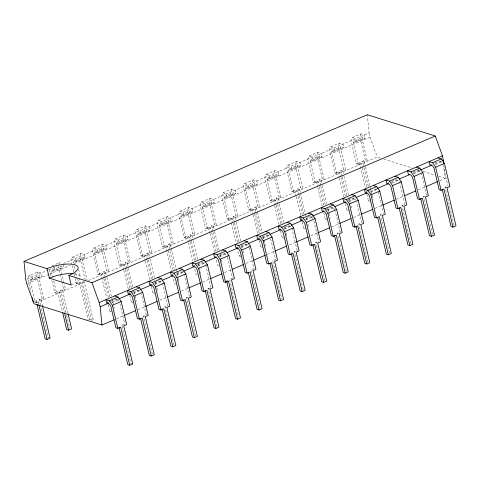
<?xml version="1.0" encoding="UTF-8"?>
<svg xmlns="http://www.w3.org/2000/svg" width="480" height="480" viewBox="0 0 480 480"><rect width="100%" height="100%" fill="white"/><g stroke="black" fill="none" stroke-linecap="round" stroke-linejoin="round"><path stroke-width="0.36" stroke-dasharray="2.4 1.8" d="M38.73 304.17L38.052 301.296L35.148 302.538L30.042 280.914L30.678 279.354L33.252 280.158L42.078 276.39L41.274 273L37.848 271.926L29.028 275.694L27.75 278.826L30.99 292.542M37.848 271.926L36.57 275.052L42.03 298.158L43.974 298.77L38.862 277.146L39.504 275.586L42.078 276.39M53.118 278.196L51.588 271.71L52.224 270.15L61.05 266.376L63.624 267.18L62.82 263.79M58.884 263.97L59.394 262.722L61.452 263.364M63.984 283.074L60.408 267.942L61.05 266.376M85.194 257.964L82.62 257.16L81.984 258.726L73.158 262.494L73.8 260.928L76.374 261.732L85.194 257.964L84.396 254.574L80.97 253.506L72.15 257.274L70.866 260.4L71.892 264.732M80.97 253.506L79.692 256.632L85.152 279.738M99.816 274.908L94.704 253.29L95.346 251.724L97.92 252.528L106.74 248.76L105.942 245.37L102.516 244.296L93.696 248.064L92.412 251.196L97.878 274.302L99.816 274.908L102.72 273.666L103.74 277.98M102.516 244.296L101.238 247.428L106.698 270.534L108.642 271.14L103.53 249.516L104.166 247.956L106.74 248.76M121.362 265.704L116.25 244.08L116.892 242.52L119.466 243.324L128.286 239.556L127.488 236.166L124.062 235.092L115.242 238.86L113.958 241.992L119.424 265.098L121.362 265.704L124.266 264.462L125.286 268.776M124.062 235.092L122.784 238.218L128.244 261.324L130.182 261.936L125.076 240.312L125.712 238.746L128.286 239.556M142.908 256.494L137.796 234.876L138.438 233.31L141.012 234.12L149.832 230.346L149.034 226.956L145.608 225.888L136.788 229.656L135.504 232.782L140.97 255.888L142.908 256.494L145.812 255.258L146.832 259.572M145.608 225.888L144.33 229.014L149.79 252.12L151.728 252.726L146.622 231.108L147.258 229.542L149.832 230.346M164.454 247.29L159.342 225.672L159.984 224.106L162.558 224.91L171.378 221.142L170.58 217.752L167.154 216.684L158.334 220.452L157.05 223.578L162.516 246.684L164.454 247.29L167.358 246.054L168.378 250.362M167.154 216.684L165.876 219.81L171.336 242.916L173.274 243.522L168.168 221.904L168.804 220.338L171.378 221.142M186 238.086L180.888 216.468L181.53 214.902L184.104 215.706L192.924 211.938L192.126 208.548L188.7 207.474L179.88 211.242L178.596 214.374L184.062 237.48L186 238.086L188.904 236.844L189.924 241.158M188.7 207.474L187.422 210.606L192.882 233.712L194.82 234.318L189.714 212.694L190.35 211.134L192.924 211.938M207.546 228.882L202.434 207.258L203.076 205.698L205.65 206.502L214.47 202.734L213.672 199.338L210.246 198.27L201.426 202.038L200.142 205.164L205.608 228.276L207.546 228.882L210.45 227.64L211.47 231.954M210.246 198.27L208.968 201.396L214.428 224.502L216.366 225.114L211.26 203.49L211.896 201.924L214.47 202.734M229.092 219.672L223.98 198.054L224.622 196.488L227.196 197.298L236.016 193.524L235.218 190.134L231.792 189.066L222.972 192.834L221.688 195.96L227.154 219.066L229.092 219.672L231.996 218.436L233.01 222.75M231.792 189.066L230.508 192.192L235.974 215.298L237.912 215.904L232.806 194.286L233.442 192.72L236.016 193.524M250.638 210.468L245.526 188.85L246.168 187.284L248.742 188.088L257.562 184.32L256.764 180.93L253.338 179.856L244.518 183.63L243.234 186.756L248.7 209.862L250.638 210.468L253.542 209.232L254.556 213.54M253.338 179.856L252.054 182.988L257.52 206.094L259.458 206.7L254.352 185.082L254.988 183.516L257.562 184.32M272.184 201.264L267.072 179.646L267.714 178.08L270.288 178.884L279.108 175.116L278.31 171.726L274.884 170.652L266.064 174.42L264.78 177.552L270.24 200.658L272.184 201.264L275.088 200.022L276.102 204.336M274.884 170.652L273.6 173.784L279.066 196.89L281.004 197.496L275.898 175.872L276.534 174.312L279.108 175.116M293.76 192.048L288.648 170.424L289.29 168.864L291.864 169.668L300.684 165.9L299.88 162.504L296.46 161.436L287.634 165.204L286.356 168.33L291.816 191.436L293.76 192.048L296.658 190.806L297.342 193.68M296.46 161.436L295.176 164.562L300.642 187.668L302.58 188.274L297.468 166.656L298.11 165.09L300.684 165.9M315.306 182.838L310.194 161.22L310.836 159.654L313.41 160.458L322.23 156.69L321.426 153.3L318.006 152.232L309.18 156L307.902 159.126L313.362 182.232L315.306 182.838L318.204 181.602L319.224 185.916M318.006 152.232L316.722 155.358L322.188 178.464L324.126 179.07L319.014 157.452L319.656 155.886L322.23 156.69M336.852 173.634L331.74 152.016L332.382 150.45L334.956 151.254L343.776 147.486L342.972 144.096L339.552 143.022L330.726 146.796L329.448 149.922L334.908 173.028L336.852 173.634L339.75 172.398L340.77 176.706M339.552 143.022L338.268 146.154L343.734 169.26L345.672 169.866L340.56 148.242L341.202 146.682L343.776 147.486M358.398 164.43L353.286 142.806L353.928 141.246L356.502 142.05L365.322 138.282L364.518 134.892L361.098 133.818L352.272 137.586L350.994 140.718L356.454 163.824L358.398 164.43L361.296 163.188L362.316 167.502M361.098 133.818L359.814 136.944L365.28 160.05L367.218 160.662L362.106 139.038L362.748 137.478L365.322 138.282M51.93 265.908L59.394 262.722M27.114 279.048L47.97 270.138M48.642 269.85L56.76 266.43M63.492 263.508L369.072 132.948L367.296 114.75M30.678 279.354L39.504 275.586M73.8 260.928L82.62 257.16M95.346 251.724L104.166 247.956M116.892 242.52L125.712 238.746M138.438 233.31L147.258 229.542M159.984 224.106L168.804 220.338M181.53 214.902L190.35 211.134M203.076 205.698L211.896 201.924M224.622 196.488L233.442 192.72M246.168 187.284L254.988 183.516M267.714 178.08L276.534 174.312M289.29 168.864L298.11 165.09M310.836 159.654L319.656 155.886M332.382 150.45L341.202 146.682M353.928 141.246L362.748 137.478M30.042 280.914L38.862 277.146M51.588 271.71L60.408 267.942M94.704 253.29L103.53 249.516M116.25 244.08L125.076 240.312M137.796 234.876L146.622 231.108M159.342 225.672L168.168 221.904M180.888 216.468L189.714 212.694M202.434 207.258L211.26 203.49M223.98 198.054L232.806 194.286M245.526 188.85L254.352 185.082M267.072 179.646L275.898 175.872M288.648 170.424L297.468 166.656M310.194 161.22L319.014 157.452M331.74 152.016L340.56 148.242M353.286 142.806L362.106 139.038M52.224 270.15L54.798 270.954L63.624 267.18M27.468 283.572L48.84 274.44M49.53 274.146L70.212 265.314M74.346 263.544L370.074 137.19L369.072 132.948M34.368 301.434L36.108 300.69L38.052 301.296M40.488 305.148L39.132 299.4L42.03 298.158M51.852 280.452L54.756 292.722L57.654 291.486L59.598 292.092L64.356 312.222M65.946 312.48L60.678 290.196L63.576 288.954L65.52 289.56L64.158 283.794M75.138 278.454L76.332 283.506L79.23 282.264L81.174 282.876L90.006 320.256M97.878 274.302L100.776 273.06L102.72 273.666M105.156 277.524L103.794 271.77L106.698 270.534M119.424 265.098L122.322 263.856L124.266 264.462M126.702 268.314L125.34 262.566L128.244 261.324M140.97 255.888L143.868 254.652L145.812 255.258M148.248 259.11L146.886 253.362L149.79 252.12M162.516 246.684L165.414 245.442L167.358 246.054M174.384 269.316L168.432 244.152L171.336 242.916M184.062 237.48L186.96 236.238L188.904 236.844M191.34 240.702L189.978 234.948L192.882 233.712M205.608 228.276L208.506 227.034L210.45 227.64M212.886 231.492L211.524 225.744L214.428 224.502M227.154 219.066L230.052 217.83L231.996 218.436M234.432 222.288L233.07 216.54L235.974 215.298M248.7 209.862L251.598 208.62L253.542 209.232M255.636 211.644L254.616 207.33L257.52 206.094M270.24 200.658L273.144 199.416L275.088 200.022M277.524 203.88L276.162 198.126L279.066 196.89M291.816 191.436L294.72 190.2L296.658 190.806M299.1 194.658L297.738 188.91L300.642 187.668M313.362 182.232L316.266 180.996L318.204 181.602M320.646 185.454L319.284 179.706L322.188 178.464M334.908 173.028L337.812 171.786L339.75 172.398M342.192 176.25L340.83 170.496L343.734 169.26M356.454 163.824L359.358 162.582L361.296 163.188M368.322 186.45L362.376 161.292L365.28 160.05M39.132 299.4L41.07 300.006L43.974 298.77M54.756 292.722L56.694 293.334L59.598 292.092M60.678 290.196L62.616 290.802L65.52 289.56M76.332 283.506L78.27 284.112L81.174 282.876M103.794 271.77L105.738 272.376L108.642 271.14M125.34 262.566L127.284 263.172L130.182 261.936M146.886 253.362L148.83 253.968L151.728 252.726M168.432 244.152L170.376 244.764L173.274 243.522M189.978 234.948L191.922 235.554L194.82 234.318M211.524 225.744L213.468 226.35L216.366 225.114M233.07 216.54L235.014 217.146L237.912 215.904M254.616 207.33L256.56 207.942L259.458 206.7M276.162 198.126L278.106 198.732L281.004 197.496M297.738 188.91L299.682 189.516L302.58 188.274M319.284 179.706L321.228 180.312L324.126 179.07M340.83 170.496L342.774 171.102L345.672 169.866M362.376 161.292L364.32 161.898L367.218 160.662M36.078 302.886L85.02 281.976M88.47 280.5L377.304 157.092L380.88 158.214M106.662 303.114L115.482 299.346L118.056 300.15L118.824 301.272M128.208 293.91L136.35 290.43M154.5 282.672L157.218 281.514M171.3 275.496L173.334 274.626M176.73 273.18L180.12 271.728L182.694 272.532L184.236 274.782M192.876 266.28L194.91 265.41M197.622 264.252L201.018 262.8M214.416 257.076L216.456 256.206M219.846 254.754L223.242 253.308L225.816 254.112L227.358 256.356M235.962 247.866L238.002 247.002M241.392 245.55L244.788 244.098L247.362 244.902L248.904 247.152M257.508 238.662L259.548 237.792M262.26 236.634L265.656 235.182M284.484 227.136L287.88 225.69L290.454 226.494L291.222 227.616M300.6 220.254L303.318 219.09M307.386 217.35L309.426 216.486L312 217.29L313.536 219.534M322.146 211.044L330.972 207.276L333.546 208.08L335.082 210.33M347.766 200.1L352.518 198.072L355.092 198.876L355.86 199.998M365.238 192.636L370.668 190.314M386.784 183.432L388.824 182.562M391.536 181.398L394.932 179.952M413.112 172.182L417.18 170.442L419.754 171.246L420.528 172.368M429.906 165.006L431.94 164.136M434.658 162.978L436.692 162.108M111.906 301.818L118.11 299.166M133.278 292.686L139.482 290.034M154.644 283.554L161.538 280.614M176.706 274.134L182.91 271.482M197.388 265.296L204.282 262.35M218.754 256.164L226.338 252.924M240.816 246.738L247.02 244.092M262.182 237.612L269.076 234.666M283.554 228.48L290.448 225.534M305.616 219.054L311.82 216.402M326.982 209.922L333.876 206.982M348.354 200.796L355.248 197.85M370.41 191.37L376.614 188.718M391.092 182.532L398.676 179.292M413.154 173.112L420.042 170.166M435.21 163.686L441.414 161.034M111.948 302.76L118.056 300.15M133.494 293.556L139.602 290.946L140.37 292.068M155.04 284.346L161.148 281.742L162.69 283.986M176.586 275.142L182.694 272.532M198.162 265.926L204.27 263.316L205.812 265.56M219.708 256.722L225.816 254.112M241.254 247.512L247.362 244.902M262.8 238.308L268.908 235.698L269.676 236.82M284.346 229.104L290.454 226.494M305.892 219.9L312 217.29M327.438 210.69L333.546 208.08M348.984 201.486L355.092 198.876M370.53 192.282L376.638 189.672L377.406 190.794M392.076 183.078L398.184 180.468L399.72 182.712M413.646 173.856L419.754 171.246M435.192 164.652L441.3 162.042L442.074 163.164M89.442 319.848L91.254 319.074L93.198 319.68L84.192 281.586L82.248 280.974L91.254 319.074M108.252 304.692L109.782 311.16L110.988 310.644M129.798 295.482L131.328 301.956L133.746 300.924M151.344 286.278L152.874 292.746L154.08 292.23M237.018 247.302L239.058 255.924L240.264 255.408M259.074 240.252L260.604 246.72L263.022 245.688M280.62 231.048L282.15 237.516L283.356 237M302.196 221.826L303.726 228.294L304.932 227.778M323.742 212.622L325.272 219.09L327.684 218.058M345.288 203.418L346.818 209.886L348.024 209.37M366.834 194.208L368.364 200.682L370.776 199.65M91.386 320.454L93.198 319.68M116.442 318.834L123.336 315.888M137.808 309.702L144.702 306.762M159.87 300.282L166.764 297.336M181.242 291.15L188.13 288.204M202.608 282.018L209.502 279.072M224.67 272.592L230.874 269.946M246.036 263.466L252.93 260.52M267.408 254.334L274.302 251.388M289.464 244.908L295.668 242.256M310.836 235.776L317.73 232.836M331.518 226.944L339.102 223.704M353.574 217.518L360.468 214.572M374.946 208.386L382.53 205.146M396.318 199.26L403.896 196.02M418.374 189.834L425.268 186.888M439.746 180.702L445.26 178.344L444.12 166.698M132.756 363.96L130.812 363.354L121.806 325.254L124.71 324.018L119.94 303.84M152.358 354.15L143.352 316.05L146.256 314.814L141.312 293.91M173.904 344.94L164.898 306.846L167.802 305.604L162.858 284.706M195.45 335.736L186.444 297.642L189.348 296.4L184.404 275.502M217.026 326.52L208.02 288.42L210.918 287.184L205.98 266.28M303.21 289.698L294.204 251.598L297.102 250.362L291.996 228.738M324.756 280.494L315.75 242.394L318.072 241.404M346.302 271.284L337.296 233.19L340.194 231.948L335.256 211.05M367.848 262.08L358.842 223.98L361.74 222.744L356.802 201.846M389.394 252.876L380.388 214.776L382.71 213.786M410.94 243.672L401.934 205.572L404.832 204.33L399.894 183.432M432.51 234.45L423.504 196.356L426.408 195.114L421.296 173.496M454.056 225.246L445.05 187.146L447.372 186.156M439.374 161.436L441.3 162.042M352.272 137.586L355.698 138.66L356.502 142.05M383.742 159.108L412.356 168.054M418.08 169.848L420.222 170.514M423.084 171.414L434.532 174.99M438.822 176.334L445.26 178.344M330.726 146.796L334.152 147.864L334.956 151.254M445.05 187.146L446.994 187.758M395.61 179.658L398.184 180.468M309.18 156L312.606 157.068L313.41 160.458M423.504 196.356L424.8 196.758M374.706 189.066L376.638 189.672M287.634 165.204L291.06 166.278L291.864 169.668M401.934 205.572L403.224 205.974M368.364 200.682L370.302 201.288M266.064 174.42L269.484 175.494L270.288 178.884M380.388 214.776L381.678 215.184M346.818 209.886L348.756 210.492M244.518 183.63L247.938 184.698L248.742 188.088M358.842 223.98L360.78 224.592M325.272 219.09L327.21 219.696M222.972 192.834L226.392 193.902L227.196 197.298M337.296 233.19L338.586 233.592M303.726 228.294L305.664 228.906M201.426 202.038L204.846 203.112L205.65 206.502M315.75 242.394L317.04 242.796M282.15 237.516L284.094 238.122M266.334 234.894L268.908 235.698M179.88 211.242L183.3 212.316L184.104 215.706M294.204 251.598L295.5 252.006M291.186 252.888L292.476 253.296M260.604 246.72L262.548 247.326M158.334 220.452L161.754 221.52L162.558 224.91M239.058 255.924L241.002 256.536M136.788 229.656L140.208 230.724L141.012 234.12M218.808 265.536L217.512 265.134L216.15 259.38M201.696 262.512L204.27 263.316M115.242 238.86L118.662 239.934L119.466 243.324M226.548 280.506L228.486 281.112M197.262 274.74L195.966 274.338L194.436 267.87M93.696 248.064L97.116 249.138L97.92 252.528M208.02 288.42L209.958 289.026M176.364 284.148L174.42 283.542L172.89 277.074M158.574 280.932L161.148 281.742M72.15 257.274L75.57 258.342L76.374 261.732M186.444 297.642L188.388 298.248M152.874 292.746L154.818 293.358M137.028 290.142L139.602 290.946M164.898 306.846L166.842 307.452M131.328 301.956L133.272 302.562M29.028 275.694L32.454 276.768L33.252 280.158M143.352 316.05L144.648 316.458M109.782 311.16L111.726 311.766M121.806 325.254L123.102 325.662M50.076 338.106L48.138 337.5L40.662 305.868M370.074 137.19L377.304 157.092M442.842 164.286L447.954 185.91M378.174 191.916L383.286 213.54M364.32 161.898L365.334 166.212M365.508 166.932L373.326 199.998M362.484 168.222L366.906 186.912M359.358 162.582L365.304 187.74M365.982 190.614L366.66 193.494M342.774 171.102L343.794 175.416M343.962 176.136L348.72 196.266M348.888 196.98L350.25 202.734M350.928 205.608L351.78 209.202M342.36 176.97L346.776 195.654M340.944 177.426L345.36 196.116M337.812 171.786L339.168 177.54M339.342 178.26L343.758 196.95M344.61 200.544L345.12 202.698M321.228 180.312L322.248 184.626M322.416 185.34L326.832 204.03M328.02 209.064L330.234 218.406M320.814 186.174L325.23 204.864M319.398 186.63L323.814 205.32M316.266 180.996L317.622 186.744M317.796 187.464L322.212 206.154M313.878 220.974L318.648 241.152M299.682 189.516L300.36 192.39M300.528 193.11L307.158 221.142M307.836 224.022L308.688 227.616M299.268 195.378L304.026 215.508M298.02 196.554L302.268 214.53M294.72 190.2L296.076 195.948M296.25 196.668L300.666 215.358M301.344 218.232L302.028 221.106M278.106 198.732L279.126 203.046M279.294 203.766L283.71 222.456M284.73 226.77L285.582 230.364M286.26 233.238L287.112 236.832M277.692 204.594L282.114 223.284M276.276 205.056L280.692 223.746M273.144 199.416L274.506 205.17M274.674 205.884L279.09 224.574M279.942 228.168L280.452 230.328M270.618 238.668L275.556 259.566L272.658 260.802L281.664 298.902M256.56 207.942L262.164 231.66M263.358 236.694L264.036 239.568M264.204 240.288L265.566 246.036M255.81 212.364L260.568 232.494M254.73 214.26L259.146 232.95M251.598 208.62L252.96 214.374M253.128 215.094L257.376 233.064M249.072 247.872L254.01 268.77L251.112 270.012L260.118 308.106M235.014 217.146L236.034 221.46M236.202 222.174L240.618 240.864M241.638 245.178L242.322 248.052M243 250.932L244.02 255.24M234.6 223.008L239.022 241.698M233.184 223.47L237.6 242.154M230.052 217.83L231.072 222.144M231.24 222.858L235.998 242.988M227.526 257.076L232.464 277.974L229.566 279.216L238.572 317.316M213.468 226.35L214.488 230.664M214.656 231.384L219.072 250.074M220.092 254.382L220.776 257.262M221.454 260.136L222.474 264.45M213.054 232.212L217.476 250.902M211.638 232.674L216.054 251.364M208.506 227.034L209.868 232.782M210.036 233.502L214.452 252.192M191.922 235.554L192.942 239.868M193.11 240.588L197.526 259.278M198.546 263.592L200.928 273.654M191.508 241.416L195.93 260.106M190.092 241.878L194.508 260.568M186.96 236.238L188.322 241.992M188.49 242.706L192.738 260.682M193.758 264.99L194.268 267.15M170.376 244.764L171.054 247.638M171.228 248.358L175.986 268.482M176.154 269.202L177.684 275.67M178.362 278.544L179.214 282.138M168.546 251.082L172.962 269.772M165.414 245.442L171.36 270.606M172.212 274.2L172.722 276.354M148.83 253.968L149.85 258.282M150.018 258.996L154.44 277.686M155.454 282L156.138 284.874M156.816 287.754L157.836 292.062M148.416 259.83L152.838 278.52M147 260.292L151.416 278.976M143.868 254.652L145.23 260.4M145.398 261.12L149.988 280.53M150.666 283.404L151.176 285.558M127.284 263.172L128.304 267.486M128.472 268.206L133.062 287.61M134.082 291.924L136.29 301.272M126.87 269.034L131.292 287.724M125.454 269.496L130.044 288.906M122.322 263.856L123.684 269.604M123.852 270.324L128.268 289.014M128.952 291.888L129.63 294.768M105.738 272.376L106.758 276.69M106.926 277.41L111.684 297.54M111.858 298.254L113.556 305.442M113.724 306.162L114.744 310.476M105.324 278.238L109.746 296.928M103.908 278.7L108.324 297.39M100.776 273.06L106.722 298.218M107.406 301.098L108.084 303.972M81.984 258.726L87.096 280.344M78.606 269.52L80.376 277.002A20.664 6.624 -13.3 0 0 74.55 273.774M79.23 282.264L88.068 319.644M74.01 266.094L75.036 270.42M75.714 273.306L76.566 276.906M76.74 277.626L78.27 284.112M72.06 265.452L73.938 273.396M74.112 274.122L74.964 277.728M58.116 265.848L59.994 273.792M60.162 274.512L61.698 281.01M61.872 281.736L63.576 288.954M62.616 290.802L67.884 313.086M66.624 315.354L69.684 328.29M54 267.564L54.798 270.954M57.654 291.486L62.586 312.33M53.802 281.082L56.694 293.334M49.296 269.616L51 276.84M41.07 300.006L42.432 305.76M36.108 300.69L36.792 303.564M79.938 278.862A20.664 6.624 -13.3 0 1 71.136 284.982"/><path stroke-width="0.72" d="M114.372 319.716L101.964 325.02L34.008 303.768L26.778 283.866L25.776 279.618L24 261.42L367.296 114.75L435.252 136.002L442.476 155.904L443.838 163.788M24 261.42L47.07 268.638A20.664 6.624 -13.3 0 1 74.94 264.798A20.664 6.624 -13.3 0 1 68.88 275.46L91.956 282.672L435.252 136.002M101.964 325.02L100.188 306.822L99.186 302.574L442.476 155.904M129.732 365.25L120.726 327.156L117.828 328.392L115.884 327.786L110.778 306.168L109.236 303.918L106.662 303.114L105.858 299.724L109.284 300.792L118.104 297.024L121.188 301.518L126.648 324.624L123.75 325.866L132.756 363.96L129.732 365.25L127.794 364.644L118.956 327.264M151.278 356.046L142.272 317.946L139.374 319.188L137.43 318.582L132.324 296.958L130.782 294.714L128.208 293.91L127.404 290.52L130.83 291.588L139.65 287.82L142.734 292.314L148.194 315.42L145.296 316.656L154.302 354.756L151.278 356.046L149.34 355.44L140.67 318.78M172.824 346.842L163.818 308.742L160.92 309.984L158.976 309.372L153.87 287.754L152.328 285.51L149.754 284.706L148.95 281.31L152.376 282.384L161.196 278.616L164.28 283.104L169.74 306.21L166.842 307.452L175.848 345.552L172.824 346.842L170.886 346.23L162.048 308.856M194.37 337.632L185.364 299.538L182.466 300.774L180.522 300.168L175.41 278.55L173.874 276.3L171.3 275.496L170.496 272.106L173.922 273.18L182.742 269.406L185.826 273.9L191.286 297.006L188.388 298.248L197.394 336.342L194.37 337.632L192.432 337.026L183.594 299.646M215.946 328.416L206.94 290.316L204.042 291.558L202.098 290.952L196.986 269.328L195.444 267.084L192.876 266.28L192.072 262.89L195.498 263.958L204.318 260.19L207.402 264.684L212.862 287.79L209.958 289.026L218.964 327.126L215.946 328.416L214.008 327.81L205.17 290.43M237.492 319.212L228.486 281.112L225.588 282.354L223.644 281.748L218.532 260.124L216.99 257.88L214.416 257.076L213.618 253.686L217.044 254.754L225.864 250.986L228.948 255.48L234.408 278.586L231.504 279.822L240.51 317.922L237.492 319.212L235.554 318.606L226.716 281.226M259.038 310.008L250.032 271.908L247.134 273.15L245.19 272.538L240.078 250.92L238.536 248.676L235.962 247.866L235.164 244.476L238.59 245.55L247.41 241.782L250.494 246.27L255.954 269.376L253.05 270.618L262.056 308.718L259.038 310.008L257.1 309.396L248.43 272.736M280.584 300.798L271.578 262.704L268.68 263.94L266.736 263.334L261.624 241.716L260.082 239.466L257.508 238.662L256.71 235.272L260.136 236.346L268.956 232.572L272.04 237.066L277.5 260.172L274.596 261.414L283.602 299.508L280.584 300.798L278.646 300.192L269.976 263.532M302.13 291.594L293.124 253.494L290.226 254.736L288.282 254.13L283.17 232.506L281.628 230.262L279.054 229.458L278.256 226.068L281.682 227.136L290.502 223.368L293.586 227.862L299.046 250.968L296.142 252.204L305.148 290.304L302.13 291.594L300.192 290.988L291.354 253.608M323.676 282.39L314.67 244.29L311.772 245.532L309.828 244.926L304.716 223.302L303.174 221.058L300.6 220.254L299.802 216.864L303.228 217.932L312.048 214.164L315.126 218.658L320.592 241.764L317.688 243L326.694 281.1L323.676 282.39L321.732 281.784L312.9 244.404M345.222 273.186L336.216 235.086L333.312 236.328L331.374 235.716L326.262 214.098L324.72 211.854L322.146 211.044L321.348 207.654L324.774 208.728L333.594 204.96L336.672 209.448L342.138 232.554L339.234 233.796L348.24 271.896L345.222 273.186L343.278 272.574L334.446 235.2M366.768 263.976L357.762 225.882L354.858 227.118L352.92 226.512L347.808 204.894L346.266 202.644L343.692 201.84L342.894 198.45L346.32 199.524L355.14 195.75L358.218 200.244L363.684 223.35L360.78 224.592L369.786 262.686L366.768 263.976L364.824 263.37L355.992 225.99M388.314 254.772L379.308 216.672L376.404 217.914L374.466 217.308L369.354 195.684L367.812 193.44L365.238 192.636L364.44 189.246L367.86 190.314L376.686 186.546L379.764 191.04L385.23 214.146L382.326 215.382L391.332 253.482L388.314 254.772L386.37 254.166L377.706 217.506M409.86 245.568L400.854 207.468L397.95 208.71L396.012 208.104L390.9 186.48L389.358 184.236L386.784 183.432L385.986 180.042L389.406 181.11L398.232 177.342L401.31 181.83L406.776 204.942L403.872 206.178L412.878 244.278L409.86 245.568L407.916 244.962L399.084 207.582M431.436 236.346L422.43 198.252L419.526 199.488L417.588 198.882L412.476 177.264L410.934 175.02L408.36 174.21L407.562 170.82L410.982 171.894L419.808 168.126L422.886 172.614L428.352 195.72L425.448 196.962L434.454 235.056L431.436 236.346L429.492 235.74L420.66 198.36M452.982 227.142L443.976 189.048L441.072 190.284L439.134 189.678L434.022 168.06L432.48 165.81L429.906 165.006L429.102 161.616L432.528 162.684L441.354 158.916L444.432 163.41L449.898 186.516L446.994 187.758L456 225.852L452.982 227.142L451.038 226.536L442.2 189.156M100.188 306.822L108.462 303.288M118.8 298.872L130.518 293.862M140.172 289.74L151.89 284.736M162.228 280.314L172.572 275.898M183.6 271.188L193.938 266.766M204.966 262.056L216 257.346M227.028 252.63L238.056 247.92M248.4 243.498L259.428 238.788M269.766 234.372L280.794 229.656M291.138 225.24L302.166 220.53M312.504 216.108L323.538 211.398M334.566 206.688L345.594 201.972M355.938 197.556L366.966 192.84M377.304 188.424L388.332 183.714M399.366 178.998L409.704 174.582M420.732 169.872L431.076 165.45M442.104 160.74L443.484 160.152M109.284 300.792L112.368 305.286L121.188 301.518M130.83 291.588L133.914 296.082L142.734 292.314M152.376 282.384L155.46 286.878L164.28 283.104M173.922 273.18L177 277.668L185.826 273.9M195.498 263.958L198.576 268.452L207.402 264.684M217.044 254.754L220.122 259.248L228.948 255.48M238.59 245.55L241.668 250.038L250.494 246.27M260.136 236.346L263.214 240.834L272.04 237.066M281.682 227.136L284.76 231.63L293.586 227.862M303.228 217.932L306.306 222.426L315.126 218.658M324.774 208.728L327.852 213.216L336.672 209.448M346.32 199.524L349.398 204.012L358.218 200.244M367.86 190.314L370.944 194.808L379.764 191.04M389.406 181.11L392.49 185.604L401.31 181.83M410.982 171.894L414.066 176.382L422.886 172.614M432.528 162.684L435.612 167.178L444.432 163.41M36.96 304.284L45.114 338.79L47.058 339.396L50.076 338.106L42.432 305.76M62.754 313.05L66.66 329.58L68.604 330.192L71.622 328.902L68.052 313.806M124.026 315.594L135.744 310.59M145.392 306.462L157.11 301.458M167.454 297.042L178.482 292.326M188.82 287.91L200.538 282.9M210.192 278.778L221.91 273.774M232.248 269.352L243.282 264.642M253.62 260.226L265.338 255.216M274.992 251.094L286.71 246.09M296.358 241.962L308.082 236.958M317.73 232.836L329.448 227.826M339.792 223.41L350.82 218.694M361.158 214.278L372.876 209.274M382.53 205.146L394.248 200.142M404.586 195.726L415.62 191.01M425.958 186.594L437.676 181.584M437.928 157.848L441.354 158.916M416.382 167.052L419.808 168.126M394.806 176.268L398.232 177.342M373.26 185.478L376.686 186.546M351.714 194.682L355.14 195.75M330.168 203.886L333.594 204.96M308.622 213.09L312.048 214.164M287.076 222.3L290.502 223.368M265.53 231.504L268.956 232.572M243.984 240.708L247.41 241.782M222.438 249.912L225.864 250.986M200.892 259.122L204.318 260.19M179.316 268.338L182.742 269.406M157.77 277.542L161.196 278.616M136.224 286.752L139.65 287.82M114.684 295.956L118.104 297.024M47.07 268.638L49.32 278.16L71.136 284.982L68.88 275.46M91.956 282.672L99.186 302.574M435.612 167.178L441.072 190.284M414.066 176.382L419.526 199.488M392.49 185.604L397.95 208.71M370.944 194.808L376.404 217.914M349.398 204.012L354.858 227.118M327.852 213.216L333.312 236.328M306.306 222.426L311.772 245.532M284.76 231.63L290.226 254.736M263.214 240.834L268.68 263.94M241.668 250.038L247.134 273.15M220.122 259.248L225.588 282.354M198.576 268.452L204.042 291.558M177 277.668L182.466 300.774M155.46 286.878L160.92 309.984M133.914 296.082L139.374 319.188M112.368 305.286L117.828 328.392M64.524 312.936L68.604 330.192M38.904 304.89L47.058 339.396M32.184 297.6L33.21 301.932M49.32 278.16A20.664 6.624 -13.3 0 1 73.134 273.636"/></g></svg>
